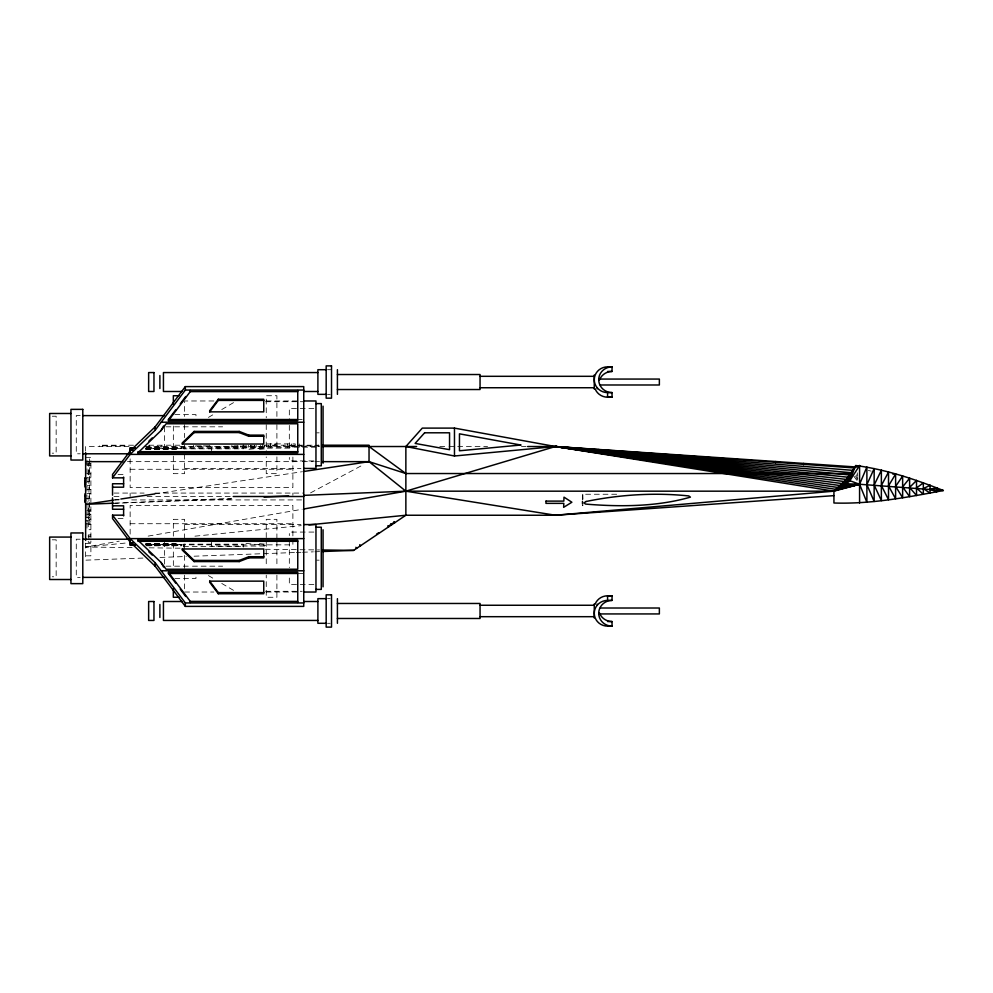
<?xml version="1.0" encoding="UTF-8"?>
<svg xmlns="http://www.w3.org/2000/svg" width="993" height="993" viewBox="0 0 993 993"><rect width="100%" height="100%" fill="white"/><g stroke="black" fill="none" stroke-linecap="round" stroke-linejoin="round"><path stroke-width="0.74" stroke-dasharray="4.96 3.72" d="M582.469 500.013L582.754 494.253L616.703 494.253M582.903 505.003L582.754 505.772L582.606 505.003M208.456 417.395L215.121 413.473M221.774 409.55L233.765 402.488M310.548 492.876L363.599 464.55M132.106 547.602L85.634 547.019L119.185 541.16M148.156 536.108L302.17 509.26M114.741 499.951L119.334 499.256M154.573 493.943L301.636 471.799M249.007 449.308L265.491 447.595M259.496 449.395L265.491 448.774L265.491 446.962L211.509 446.962L211.509 450.959M85.634 547.019L127.203 542.886M194.938 536.17L301.177 525.632M114.853 503.128L231.729 498.337M142.955 558.078L85.634 560.164L85.634 540.912M159.997 557.445L186.336 556.49M194.082 556.204L294.772 552.53M296.324 552.468L300.978 552.307M302.517 552.245L313.366 551.847M314.918 551.798L319.56 551.624M113.475 503.327L234.137 498.995M327.516 369.706L331.513 369.706M327.516 394.345L330.173 394.345M213.855 400.973L184.586 400.973L184.586 416.439M266.248 400.973L297.937 400.973M265.603 401.706L303.746 401.706M313.862 408.483L289.323 408.483L289.323 420.238M174.867 414.615L195.969 414.615L195.969 417.519M80.185 415.62L76.275 415.62L76.275 453.789L80.185 453.789M52.257 416.216L56.154 416.216L56.154 453.18L52.257 453.18M299.166 419.468L302.22 419.468M165.93 426.816L188.993 426.816M192.481 426.816L222.618 426.816M316.556 432.836L319.15 432.836M133.534 445.212L99.449 445.212L99.449 446.527M148.813 445.212L180.018 445.212M263.766 445.212L318.679 445.212M102.627 445.869L128.569 445.869M209.908 445.869L195.447 445.869L195.447 446.527M246.81 445.869L233.988 445.869L233.988 447.185M319.386 445.869L286.319 445.869L286.319 447.185M129.003 446.527L85.634 446.527L85.634 451.058M145.139 446.527L319.485 446.527M439.775 446.527L447.483 446.527M449.035 446.527L487.563 446.527M521.486 446.527L526.104 446.527M146.356 447.198L319.101 447.185M146.356 447.409L181.645 447.409M145.834 447.855L178.082 447.756L178.082 449.767M145.834 448.166L292.885 448.141M175.96 448.352L145.834 448.352L181.645 448.377M145.834 448.662L181.645 448.588L181.645 447.198M145.834 448.948L178.082 448.935M145.834 449.171L175.96 449.171M145.834 449.258L175.96 449.258M85.634 457.351L90.897 457.351L90.897 461.882M313.862 460.926L289.323 460.926L289.323 457.413M127.452 461.646L300.904 461.646M302.443 461.646L313.291 461.646M314.843 461.646L319.485 461.646M90.897 463.619L88.265 463.619L88.265 474.133L90.897 474.133M85.634 463.942L90.897 463.942M86.95 465.245L90.897 465.245M184.586 468.435L300.941 468.435M130.145 469.279L292.885 469.279M86.95 473.86L90.897 473.86M118.08 474.418L123.616 474.418M86.95 477.794L90.897 477.794M86.95 481.742L89.581 481.742M86.95 485.689L89.581 485.689M86.95 489.636L90.897 489.636M114.009 493.074L144.097 493.074M154.945 493.074L303.746 493.074M86.95 493.533L90.897 493.533M114.009 496.5L119.88 496.5M147.076 496.5L231.704 496.5M85.634 498.585L89.581 498.585M114.009 499.926L119.88 499.926M131.697 499.926L303.746 499.926M86.95 502.024L88.265 502.024M86.95 509.955L90.897 509.955M85.634 510.948L90.897 510.948M86.726 514.188L90.897 514.188M88.265 514.709L90.897 514.709M85.634 517.415L89.581 517.415M118.08 518.582L123.616 518.582M90.897 519.128L88.265 519.128L88.265 505.983M85.634 520.655L89.581 520.655L89.581 457.351M90.897 521.908L86.95 521.908L86.95 457.351M130.145 523.721L292.885 523.721M85.634 523.882L90.897 523.882M90.897 524.428L88.265 524.428L88.265 529.691L90.897 529.691M184.586 524.565L300.941 524.565M313.862 532.074L289.323 532.074L289.323 535.587M90.897 534.904L88.265 534.904L88.265 539.807M88.265 536.22L90.897 536.22M80.185 539.211L76.275 539.211L76.275 577.38L80.185 577.38M52.257 539.82L56.154 539.82L56.154 576.784L52.257 576.784M85.634 543.444L90.897 543.444L90.897 555.819L85.634 555.819M145.834 543.742L175.96 543.742M145.834 543.829L175.96 543.829M145.834 544.052L178.082 544.065M145.834 544.338L175.96 544.338M181.645 544.623L145.834 544.648L181.645 544.412L181.645 545.802L146.356 545.802M145.834 544.834L292.885 544.859L292.885 542.041M145.834 545.145L175.96 545.145L175.96 543.556M147.163 545.244L178.082 545.244L178.082 543.233M146.356 545.591L181.645 545.591M183.531 546.46L243.297 546.46M316.556 560.164L319.15 560.164M165.93 566.184L188.993 566.184L188.993 569.088M192.481 566.184L222.618 566.184M299.166 573.532L303.746 573.532M174.867 578.385L195.969 578.385L195.969 575.481M313.862 584.517L289.323 584.517L289.323 576.834M265.603 591.294L302.22 591.294M184.586 592.027L213.855 592.027M266.248 592.027L297.937 592.027M327.516 598.655L330.173 598.655M327.516 623.294L330.173 623.294M149.149 547.813L180.13 548.198M265.342 549.266L319.56 549.948M259.496 543.605L265.491 544.226L265.491 546.038L211.509 546.038L211.509 542.041M246.003 543.382L265.491 545.405M868.329 470.446L871.209 471.141M208.456 575.605L215.121 579.527M221.774 583.45L235.093 591.294M853.868 476.168L857.952 481.953M855.581 475.92L857.58 480.091M582.754 494.253L583.052 500.013M856.512 474.753L857.828 478.825M857.145 472.73L857.753 475.61M318.517 445.212L318.517 446.527M318.405 445.212L318.405 445.869M318.269 445.212L318.269 446.527M318.083 445.212L318.083 446.527M299.191 443.896L299.191 447.185M295.256 446.527L295.256 443.896L262.537 443.896L262.537 447.185M294.338 445.212L294.338 446.527M292.861 445.869L292.861 447.185M292.885 457.053L292.885 487.575L130.145 487.575L130.145 458.58M292.885 493.074L292.885 495.358M292.885 535.947L292.885 505.425L130.145 505.425L130.145 534.42M291.321 443.896L291.321 446.527M289.596 445.869L289.596 447.185M289.323 425.389L289.323 451.889M289.323 541.111L289.323 567.611M287.374 443.896L287.374 447.185M283.812 445.212L283.812 446.527M276.898 416.439L276.898 395.735L266.248 395.735L266.248 417.83M276.898 424.619L276.898 448.861M276.898 456.867L276.898 473.661L266.248 473.661L266.248 456.867M276.898 538.814L276.898 519.339L266.248 519.339L266.248 538.814M276.898 541.433L276.898 567.028M276.898 575.17L276.898 597.265L266.248 597.265L266.248 575.17M275.607 443.896L275.607 445.212M274.366 443.896L274.366 446.527M273.05 445.212L273.05 446.527M270.766 445.212L270.766 446.527M270.667 443.896L270.667 447.185M270.22 443.896L270.22 445.212M268.929 445.212L268.929 446.527M266.248 424.619L266.248 451.567M266.248 541.433L266.248 567.028M264.374 445.212L264.374 446.527M260.687 445.212L260.687 446.527M256.132 445.212L256.132 446.527M254.295 445.212L254.295 446.527M254.158 445.212L254.158 446.527M252.011 445.212L252.011 446.527M251.018 445.212L251.018 447.185M250.695 445.212L250.695 446.527M248.436 445.212L248.436 447.185M243.297 444.392L243.297 448.836L183.531 448.836L183.531 442.096M243.297 547.131L243.297 544.164L183.531 544.164L183.531 550.904M240.542 445.869L240.542 447.185M237.265 445.869L237.265 447.185M231.903 445.212L231.903 447.185M209.709 445.869L209.709 446.527M203.987 445.212L203.987 446.527M195.695 445.869L195.695 446.527M193.461 445.212L193.461 446.527M190.879 446.527L190.879 447.185M184.586 424.619L184.586 437.615M184.586 444.79L184.586 448.861M184.586 454.186L184.586 473.661L173.341 473.661L173.341 454.186M184.586 538.814L184.586 519.339L173.341 519.339L173.341 536.133M184.586 544.139L184.586 549.563M184.586 555.385L184.586 568.381M184.586 575.17L184.586 590.885M175.96 447.855L175.96 449.444M173.341 426.059L173.341 449.742M173.341 543.258L173.341 569.312M164.453 426.916L164.453 449.742M164.453 541.768L164.453 566.084M161.487 447.185L161.487 445.869L160.01 446.527M158.52 446.527L157.031 445.869L157.031 447.185M149.087 445.212L149.087 447.185M130.145 493.074L130.145 496.5M102.627 445.212L102.627 446.527M90.897 463.383L90.897 540.428M90.897 540.999L90.897 542.315L88.265 542.315L88.265 540.999M88.923 461.298L88.923 523.882M88.923 536.22L88.923 539.807M86.95 523.174L86.95 528.437"/><path stroke-width="1.49" d="M598.779 449.481L598.729 450.127L601.82 450.338M614.034 451.84L614.121 450.524M775.558 462.825L775.645 461.522M803.523 464.736L803.61 463.421M859.578 503.004L859.578 465.518L854.328 467.964L846.359 479.42L833.934 491.175L833.934 503.004C870.787 504.233 907.292 497.344 943.35 490.505C915.112 479.321 885.781 469.379 855.631 465.518L849.549 481.133L842.275 486.992L833.934 491.175L555.397 515.243L405.864 515.243L308.873 524.863M895.612 474.033L888.512 485.912L895.612 498.747L895.612 474.033L892.769 474.033M859.578 465.518L849.549 481.133L844.497 481.543L555.397 446.527L454.471 428.107L422.298 428.107L405.864 446.527L405.864 515.243L353.645 550.383L322.663 551.512M123.616 477.844L112.544 477.844L130.145 454.384L155.156 430.254L185.331 390.05L185.331 386.612L303.746 386.612L303.746 606.388L185.331 606.388L155.156 566.184L130.145 542.041L112.544 518.582L112.544 515.156L123.616 515.156M112.544 477.844L112.544 474.418L130.145 450.959L155.156 426.816L185.331 386.612M163.56 426.034L161.003 430.602L137.953 452.833L137.953 451.691L297.751 451.691M297.751 390.46L297.751 420.66L168.45 420.66L168.45 419.518L175.724 409.836M180.267 403.779L185.728 396.505M161.003 430.602L166.129 423.763L297.751 423.763L297.751 452.833L137.953 452.833M168.45 420.66L190.271 391.602L190.271 390.46M218.299 399.26L209.697 410.717L209.697 411.859L263.753 411.859L263.753 399.26L218.299 399.26L218.299 400.402L209.697 411.859M148.925 441.103L152.227 437.925M194.144 431.434L182.278 442.89L182.278 444.032L263.753 444.032L263.753 435.12L248.746 435.12L239.214 431.421L194.156 431.421L194.144 432.576L182.278 444.032M376.583 534.147L378.767 532.682M388.35 526.24L394.382 522.169M182.278 548.968L263.753 548.968L263.753 557.88L248.746 557.88L239.214 561.579L194.156 561.579L182.278 550.11L182.278 548.968L194.144 560.424L239.214 560.437L248.746 556.738L263.753 556.738M854.886 466.909L555.397 446.527L405.864 491.175L303.697 508.999M304.094 495.358L405.864 491.175L833.934 491.175L859.578 484.261L943.35 490.505M405.864 446.527L454.471 455.998L555.397 446.527L846.359 479.42L859.578 484.261L866.889 502.259L866.889 467.008L859.578 484.261L836.205 489.4L555.397 446.527L527.643 446.527M833.934 491.175L555.397 446.527L848.134 477.236L849.549 481.133L852.925 470.359L555.397 446.527L838.39 487.538L859.578 484.261L842.536 483.616L555.397 446.527L854.328 467.964M850.492 485.664L859.578 484.261L854.936 484.087M113.214 500.174L85.634 504.332L113.314 503.19M120.873 499.02L154.573 493.943M303.163 471.563L369.036 461.646L405.864 473.537L850.84 473.537M555.397 446.527L849.822 475.002L849.549 481.133L851.423 472.705L555.397 446.527L840.5 485.602L859.578 484.261L836.814 489.983L836.205 489.4L859.578 484.261L855.172 484.572M833.934 495.644L555.397 515.243L405.864 491.175L369.036 461.646L322.576 461.646M264.026 497.009L288.665 495.991M599.524 379.922A13.319 12.859 0 0 1 612.036 371.456L612.036 366.864L607.579 366.864A13.319 12.859 0 0 0 594.261 379.723A13.319 12.859 0 0 0 607.579 392.595L612.036 392.595L612.036 397.188L607.579 397.188A13.319 12.859 0 0 1 595.068 388.722M326.176 369.706L317.897 369.706L317.897 394.345L326.176 394.345M607.579 371.456L612.036 371.456M317.897 372.561L163.435 372.561L163.435 391.49L181.967 391.49M337.421 374.522L480.053 374.522L480.053 389.529L337.421 389.529M480.053 376.31L594.261 376.31M598.742 379.065L659.364 379.065L659.364 384.986L600.256 384.986M480.053 387.742L594.261 387.742M185.331 390.05L303.746 390.05M190.271 391.602L297.751 391.602M303.995 391.49L317.897 391.49M178.963 395.735L173.341 395.735L173.341 404.052M218.299 400.402L263.753 400.402M303.945 400.973L315.96 400.973L315.96 468.435L303.945 468.435M315.96 403.605L321.285 403.605L321.285 465.791L315.96 465.791M70.95 413.485L49.65 413.485L49.65 455.924L70.95 455.924M82.791 415.62L164.453 415.62M168.45 419.518L297.751 419.518M161.189 422.211L303.746 422.211M194.156 432.563L239.214 432.563L248.746 436.262L263.753 436.262M321.732 445.212L369.036 445.212L369.036 461.646M322.564 446.527L416.65 446.527M135.284 447.855L130.145 447.756L130.145 454.384L303.746 454.384M130.145 448.141L135.284 448.166M130.145 449.767L133.248 449.767M82.791 453.789L129.016 453.789M85.634 461.646L122.809 461.646M85.634 477.757L84.976 477.757L85.634 478.738M84.976 478.365L85.634 478.365M85.634 479.098L84.976 479.098L84.976 486.955M84.976 480.699L85.634 480.699M84.976 482.672L85.634 482.672M84.976 483.119L85.634 483.119M123.616 483.752L112.544 483.752L112.544 495.172M84.976 484.435L85.634 484.435M112.544 487.191L123.616 487.191L123.616 477.087M84.976 495.817L85.634 495.817M233.243 496.5L303.746 496.5M84.976 500.633L85.634 500.633M112.544 505.809L123.616 505.809L123.616 515.913M123.616 509.248L112.544 509.248L112.544 497.828M303.945 524.565L315.96 524.565L315.96 592.027L303.945 592.027M315.96 527.209L321.285 527.209L321.285 589.395L315.96 589.395M70.95 537.076L49.65 537.076L49.65 579.515L70.95 579.515M303.746 538.616L130.145 538.616L112.544 515.156M82.791 539.211L129.016 539.211M137.953 540.167L297.751 540.167L297.751 569.237L166.129 569.237L161.003 562.398L137.953 540.167L137.953 541.309L297.751 541.309M130.145 543.233L133.248 543.233M130.145 544.859L135.284 544.834M135.284 545.145L132.268 545.145L132.268 544.338M134.787 545.244L130.145 545.244L130.145 538.616L155.156 562.746L185.331 602.95L185.331 606.388M161.189 570.789L303.746 570.789M175.724 583.164L168.45 573.482L168.45 572.34L297.751 572.34L297.751 602.54M168.45 573.482L297.751 573.482M82.791 577.38L164.453 577.38M209.697 581.141L263.753 581.141L263.753 593.74L218.299 593.74L209.697 582.283L209.697 581.141L218.299 592.598L218.299 593.74M218.299 592.598L263.753 592.598M595.068 604.278A13.319 12.859 0 0 1 607.579 595.812L612.036 595.812L612.036 600.405A13.319 12.859 0 0 0 598.717 613.277A13.319 12.859 0 0 0 612.036 626.136L612.036 621.544A13.319 12.859 0 0 1 599.524 613.078M178.963 597.265L173.341 597.265L173.341 588.948M326.176 598.655L317.897 598.655L317.897 623.294L326.176 623.294M612.036 626.136L607.579 626.136A13.319 12.859 0 0 1 594.261 613.277A13.319 12.859 0 0 1 607.579 600.405L612.036 600.405M168.45 572.34L190.271 601.398L297.751 601.398M181.967 601.51L163.435 601.51L163.435 620.439L317.897 620.439M303.995 601.51L317.897 601.51M185.331 602.95L303.746 602.95M337.421 603.471L480.053 603.471L480.053 618.478L337.421 618.478M480.053 605.258L594.261 605.258M600.256 608.014L659.364 608.014L659.364 613.935L598.742 613.935M480.053 616.69L594.261 616.69M607.579 621.544L612.036 621.544M322.663 549.985L353.645 550.383M614.084 451.182L616.628 451.356M625.044 451.927L631.151 452.336M640.311 452.969L644.904 453.28M655.591 454L660.171 454.31M669.332 454.943L673.912 455.253M683.085 455.874L689.192 456.296M698.352 456.917L702.932 457.227M712.093 457.847L718.212 458.269M844.497 481.543L847.265 483.268M842.536 483.616L844.844 485.217M369.036 446.527L405.864 473.537M840.5 485.602L842.275 486.992M838.39 487.538L839.594 488.593M148.925 551.897L152.227 555.075M163.56 566.966L161.003 562.398M180.267 589.221L185.728 596.495M394.022 521.623L394.755 522.715M390.745 523.832L391.478 524.925M387.978 525.694L388.71 526.786M359.776 544.66L360.521 545.753M355.879 547.292L356.611 548.384M582.543 504.084L582.469 501.502M607.579 392.595L607.579 397.188M607.579 595.812L607.579 600.405M597.227 388.089L597.227 388.797M597.227 604.203L597.227 604.911M594.261 375.019L594.261 389.033M594.261 603.967L594.261 617.981M454.471 428.107L454.471 455.998M337.421 369.706L337.421 394.345M337.421 598.655L337.421 623.294M323.06 406.162L323.06 463.234M323.06 529.765L323.06 586.838M248.746 435.12L248.746 436.262M248.746 556.738L248.746 557.88M239.214 431.421L239.214 432.563M239.214 560.437L239.214 561.579M194.144 560.424L194.156 561.579M190.271 601.398L190.271 602.54M159.885 375.54L159.885 388.511M159.885 604.489L159.885 617.46M155.156 426.816L155.156 430.254M155.156 562.746L155.156 566.184M132.268 447.855L132.268 448.662M132.268 449.357L132.268 450.263M132.268 542.737L132.268 543.643M85.634 452.572L85.634 540.428M84.976 493.819L84.976 502.458M612.036 397.188A13.319 12.859 0 0 1 608.585 396.741M612.036 392.595A13.319 12.859 0 0 1 598.717 379.723A13.319 12.859 0 0 1 612.036 366.864M608.585 596.259A13.319 12.859 0 0 1 612.036 595.812M546.013 501.105L545.964 503.364L563.825 503.364L563.639 507.324L571.881 502.235L563.999 497.158L563.825 501.105L546.013 501.105M874.15 468.597L866.889 484.634L874.15 501.465L874.15 468.597M881.362 470.297L874.15 485.031L881.362 500.621L881.362 470.297M888.512 472.109L881.362 485.453L888.512 499.715L888.512 472.109M902.637 476.069L895.612 486.396L902.637 497.729L902.637 476.069M909.613 478.216L902.637 486.905L909.613 496.661L909.613 478.216M424.619 432.799L415.111 443.424L449.544 449.68L449.544 432.799L424.619 432.799M916.514 480.463L909.613 487.439L916.514 495.532L916.514 480.463M923.341 482.821L916.514 487.997L923.341 494.353L923.341 482.821M586.031 501.502L583.996 502.892L585.585 504.084C620.203 506.964 657.056 506.765 690.408 497.133L688.807 495.941C654.722 492.379 619.595 494.613 586.031 501.502M930.081 485.279L923.341 488.581L930.081 493.124L930.081 485.279M936.759 487.848L930.081 489.201L936.759 491.845L936.759 487.848M520.804 445.025L459.461 450.785L459.461 433.829L520.804 445.025M331.513 365.883L326.176 365.883L326.176 398.168L331.513 398.168L331.513 365.883M153.965 372.561L148.64 372.561L148.64 391.49L153.965 391.49L153.965 372.561M82.791 409.364L70.95 409.364L70.95 460.044L82.791 460.044L82.791 409.364M82.791 532.956L70.95 532.956L70.95 583.636L82.791 583.636L82.791 532.956M331.513 594.832L326.176 594.832L326.176 627.117L331.513 627.117L331.513 594.832M153.965 601.51L148.64 601.51L148.64 620.439L153.965 620.439L153.965 601.51"/></g></svg>
